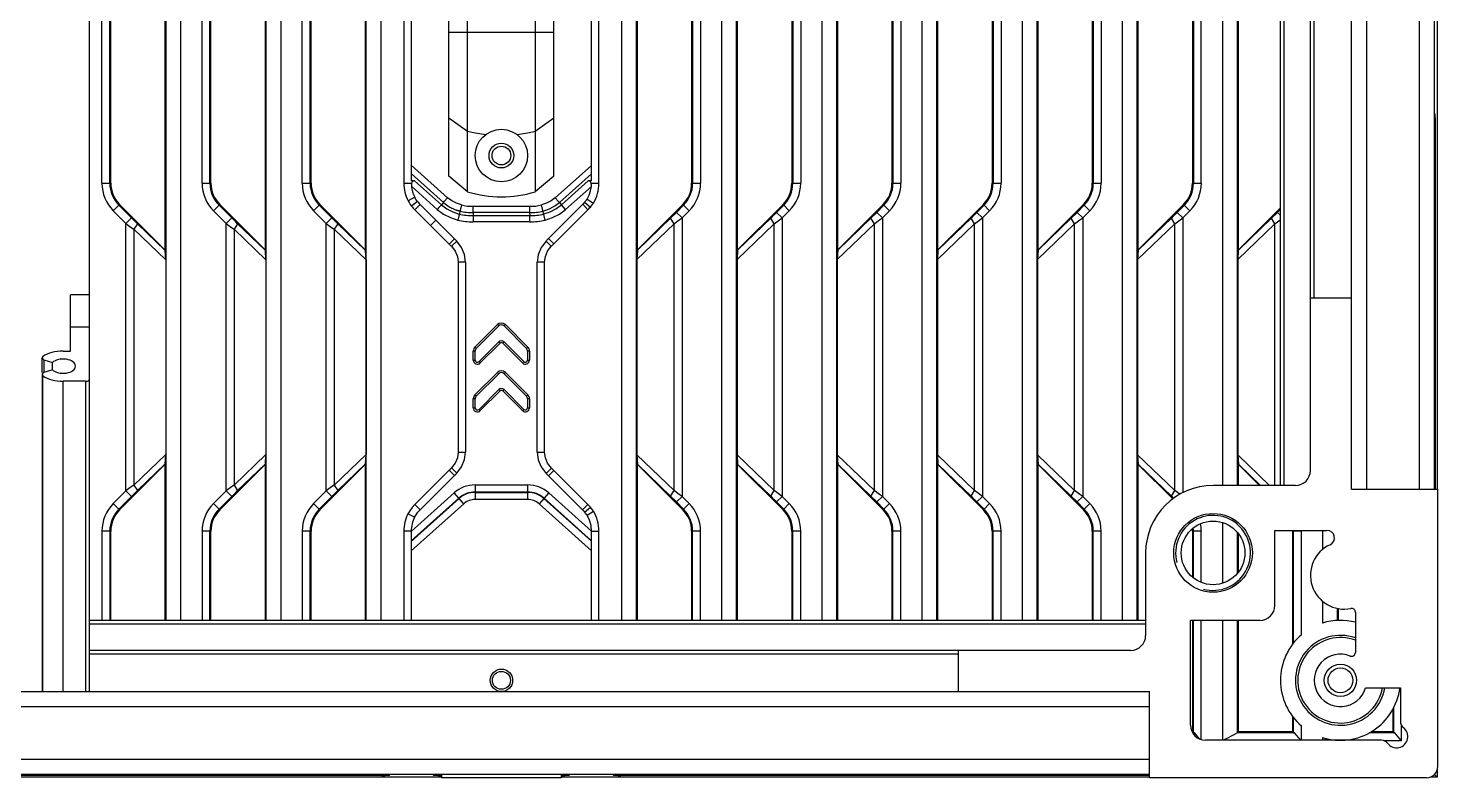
# Model space of a CAD drawing. Header units: millimetres. Extents: x -3132 to 28633, y 682 to 5849.
# Drawn here: x 3592 to 3780.2, y 1826.3 to 1926.2 of the extents above; entities that cross this region are included whole.
import ezdxf

# ---------------------------------------------------------------- set-up
doc = ezdxf.new("R2010")
doc.units = ezdxf.units.MM

msp = doc.modelspace()

# ---------------------------------------------------------------- linework, layer by layer
at = {"linetype": 'Continuous'}
for p, q in [((3600.154, 1837.759), (3600.154, 2564.759)), ((3768.654, 1864.759), (3768.654, 2537.759)), ((3770.654, 2537.759), (3770.654, 1864.759)), ((3777.654, 2537.759), (3777.654, 1864.759)), ((3779.654, 2537.759), (3779.654, 1864.759)), ((3610.386, 1847.259), (3610.386, 2070.259)), ((3612.383, 1847.259), (3612.383, 2070.259)), ((3623.756, 1847.259), (3623.756, 2070.259)), ((3625.753, 1847.259), (3625.753, 2070.259)), ((3637.126, 1847.259), (3637.126, 2070.259)), ((3639.123, 1847.259), (3639.123, 2069.87)), ((3738.035, 2070.259), (3738.035, 1847.259)), ((3740.027, 1847.259), (3740.027, 2070.259)), ((3751.405, 2070.259), (3751.405, 1865.259)), ((3753.397, 1865.259), (3753.397, 2070.259)), ((3759.154, 1865.259), (3759.154, 2071.259)), ((3759.654, 1865.259), (3759.654, 2071.259)), ((3763.154, 1867.259), (3763.154, 2071.259)), ((3763.654, 1890.259), (3763.654, 2071.259)), ((3726.657, 1847.259), (3726.657, 2064.627)), ((3724.665, 2061.175), (3724.665, 1847.259)), ((3671.185, 2057.259), (3671.185, 1847.259)), ((3673.177, 1847.259), (3673.177, 2057.259)), ((3684.555, 2057.259), (3684.555, 1847.259)), ((3686.547, 1847.259), (3686.547, 2057.259)), ((3697.925, 2057.259), (3697.925, 1847.259)), ((3699.917, 1847.259), (3699.917, 2057.259)), ((3711.295, 2057.259), (3711.295, 1847.259)), ((3713.287, 1847.259), (3713.287, 2057.259)), ((3610.244, 2005.845), (3610.244, 1896.673)), ((3623.614, 2005.845), (3623.614, 1896.673)), ((3636.984, 2005.845), (3636.984, 1896.673)), ((3673.322, 1896.667), (3673.322, 2005.856)), ((3686.692, 1896.667), (3686.692, 2005.856)), ((3700.062, 1896.667), (3700.062, 2005.856)), ((3713.432, 1896.667), (3713.432, 2005.856)), ((3726.802, 1896.667), (3726.802, 2005.856)), ((3740.172, 1896.667), (3740.172, 2005.856)), ((3753.542, 1896.667), (3753.542, 2005.856)), ((3601.83, 1905.556), (3601.83, 1996.962)), ((3602.883, 1905.556), (3602.883, 1996.962)), ((3603.018, 1905.556), (3603.018, 1996.962)), ((3615.2, 1905.556), (3615.2, 1996.962)), ((3616.253, 1905.556), (3616.253, 1996.962)), ((3616.388, 1905.556), (3616.388, 1996.962)), ((3628.57, 1905.556), (3628.57, 1996.962)), ((3629.623, 1905.556), (3629.623, 1996.962)), ((3629.758, 1905.556), (3629.758, 1996.962)), ((3642.124, 1996.962), (3642.124, 1905.556)), ((3643.125, 1996.883), (3643.125, 1905.902)), ((3650.618, 1904.433), (3650.618, 1998.085)), ((3659.685, 1998.097), (3659.685, 1904.421)), ((3667.184, 1905.881), (3667.184, 1996.906)), ((3668.183, 1905.556), (3668.183, 1996.952)), ((3680.55, 1996.962), (3680.55, 1905.556)), ((3680.684, 1996.962), (3680.684, 1905.556)), ((3681.737, 1996.962), (3681.737, 1905.556)), ((3693.92, 1996.962), (3693.92, 1905.556)), ((3694.054, 1996.962), (3694.054, 1905.556)), ((3695.107, 1996.962), (3695.107, 1905.556)), ((3707.29, 1996.962), (3707.29, 1905.556)), ((3707.424, 1996.962), (3707.424, 1905.556)), ((3708.477, 1996.962), (3708.477, 1905.556)), ((3720.66, 1996.962), (3720.66, 1905.556)), ((3720.794, 1996.962), (3720.794, 1905.556)), ((3721.847, 1996.962), (3721.847, 1905.556)), ((3734.03, 1996.962), (3734.03, 1905.556)), ((3734.164, 1996.962), (3734.164, 1905.556)), ((3735.217, 1996.962), (3735.217, 1905.556)), ((3747.4, 1996.962), (3747.4, 1905.556)), ((3747.534, 1996.962), (3747.534, 1905.556)), ((3748.587, 1905.556), (3748.587, 1996.962)), ((3648.154, 1906.524), (3648.154, 1995.993)), ((3662.154, 1906.514), (3662.154, 1996.004)), ((3780.054, 1931.259), (3780.054, 1864.759)), ((3648.154, 1925.733), (3662.154, 1925.733)), ((3650.618, 1912.484), (3648.154, 1914.26)), ((3662.154, 1914.251), (3659.685, 1912.474)), ((3779.654, 1914.928), (3779.784, 1914.797)), ((3779.654, 1914.797), (3779.784, 1914.797)), ((3779.834, 1913.799), (3779.654, 1913.799)), ((3779.834, 1864.759), (3779.834, 1913.799)), ((3647.967, 1903.62), (3643.126, 1907.964)), ((3647.418, 1902.995), (3643.128, 1906.844)), ((3650.618, 1904.433), (3648.154, 1906.524)), ((3662.154, 1906.514), (3659.685, 1904.421)), ((3667.184, 1907.94), (3662.347, 1903.614)), ((3667.184, 1906.824), (3662.896, 1902.989)), ((3601.83, 1905.556), (3603.018, 1905.556)), ((3615.2, 1905.556), (3616.388, 1905.556)), ((3628.57, 1905.556), (3629.758, 1905.556)), ((3642.124, 1905.556), (3643.173, 1905.556)), ((3643.568, 1905.902), (3643.126, 1905.901)), ((3643.143, 1905.167), (3646.594, 1902.07)), ((3643.568, 1905.902), (3647.145, 1902.694)), ((3663.169, 1902.688), (3666.738, 1905.881)), ((3663.718, 1902.063), (3667.161, 1905.142)), ((3667.184, 1905.881), (3666.738, 1905.881)), ((3667.127, 1905.556), (3668.184, 1905.556)), ((3680.55, 1905.556), (3681.737, 1905.556)), ((3693.92, 1905.556), (3695.107, 1905.556)), ((3707.29, 1905.556), (3708.477, 1905.556)), ((3720.66, 1905.556), (3721.847, 1905.556)), ((3734.03, 1905.556), (3735.217, 1905.556)), ((3747.4, 1905.556), (3748.587, 1905.556)), ((3604.189, 1902.727), (3603.349, 1901.887)), ((3605.782, 1900.945), (3604.094, 1902.632)), ((3610.244, 1896.673), (3604.189, 1902.727)), ((3617.559, 1902.727), (3616.719, 1901.887)), ((3619.152, 1900.945), (3617.464, 1902.632)), ((3623.614, 1896.673), (3617.559, 1902.727)), ((3630.929, 1902.727), (3630.089, 1901.887)), ((3632.522, 1900.945), (3630.834, 1902.632)), ((3636.984, 1896.673), (3630.929, 1902.727)), ((3643.585, 1903.691), (3642.698, 1903.23)), ((3643.952, 1903.122), (3643.166, 1902.503)), ((3644.301, 1902.734), (3643.611, 1902.009)), ((3646.404, 1900.649), (3644.301, 1902.734)), ((3647.418, 1902.995), (3647.145, 1902.694)), ((3647.418, 1902.995), (3647.564, 1903.163)), ((3647.564, 1903.163), (3647.967, 1903.62)), ((3649.817, 1902.665), (3649.325, 1900.654)), ((3651.372, 1902.49), (3658.936, 1902.49)), ((3661.009, 1900.657), (3660.513, 1902.667)), ((3666.008, 1902.753), (3661.452, 1898.197)), ((3662.748, 1903.155), (3662.347, 1903.614)), ((3662.896, 1902.989), (3662.748, 1903.155)), ((3662.896, 1902.989), (3663.169, 1902.688)), ((3663.718, 1902.063), (3663.169, 1902.688)), ((3666.008, 1902.753), (3666.709, 1902.039)), ((3666.263, 1903.029), (3667.028, 1902.385)), ((3666.585, 1903.454), (3667.435, 1902.929)), ((3679.378, 1902.727), (3673.322, 1896.667)), ((3679.473, 1902.632), (3678.523, 1901.682)), ((3680.218, 1901.887), (3679.378, 1902.727)), ((3692.748, 1902.727), (3686.692, 1896.667)), ((3692.843, 1902.632), (3691.893, 1901.682)), ((3693.588, 1901.887), (3692.748, 1902.727)), ((3706.118, 1902.727), (3700.062, 1896.667)), ((3706.213, 1902.632), (3705.263, 1901.682)), ((3706.958, 1901.887), (3706.118, 1902.727)), ((3719.488, 1902.727), (3713.432, 1896.667)), ((3719.583, 1902.632), (3718.633, 1901.682)), ((3720.328, 1901.887), (3719.488, 1902.727)), ((3732.858, 1902.727), (3726.802, 1896.667)), ((3732.953, 1902.632), (3732.003, 1901.682)), ((3733.698, 1901.887), (3732.858, 1902.727)), ((3746.228, 1902.727), (3740.172, 1896.667)), ((3746.323, 1902.632), (3745.373, 1901.682)), ((3747.068, 1901.887), (3746.228, 1902.727)), ((3603.349, 1901.887), (3605.037, 1900.2)), ((3605.037, 1900.2), (3605.782, 1900.945)), ((3616.719, 1901.887), (3618.407, 1900.2)), ((3618.407, 1900.2), (3619.152, 1900.945)), ((3630.089, 1901.887), (3631.777, 1900.2)), ((3631.777, 1900.2), (3632.522, 1900.945)), ((3643.611, 1902.009), (3645.698, 1899.941)), ((3646.404, 1900.649), (3645.698, 1899.941)), ((3648.901, 1898.146), (3646.404, 1900.649)), ((3649.546, 1901.875), (3649.619, 1901.856)), ((3651.379, 1901.658), (3651.378, 1901.252)), ((3651.378, 1901.252), (3658.929, 1901.252)), ((3658.928, 1901.658), (3651.379, 1901.658)), ((3658.928, 1901.658), (3658.929, 1901.252)), ((3662.159, 1897.489), (3666.709, 1902.039)), ((3677.736, 1900.909), (3673.309, 1896.635)), ((3678.199, 1900.164), (3677.736, 1900.909)), ((3678.523, 1901.682), (3679.268, 1900.937)), ((3679.268, 1900.937), (3680.218, 1901.887)), ((3679.268, 1900.937), (3679.268, 1863.794)), ((3691.106, 1900.909), (3686.679, 1896.635)), ((3691.569, 1900.164), (3691.106, 1900.909)), ((3691.893, 1901.682), (3692.638, 1900.937)), ((3692.638, 1900.937), (3693.588, 1901.887)), ((3692.638, 1900.937), (3692.638, 1863.794)), ((3704.476, 1900.909), (3700.049, 1896.635)), ((3704.939, 1900.164), (3704.476, 1900.909)), ((3705.263, 1901.682), (3706.008, 1900.937)), ((3706.008, 1900.937), (3706.958, 1901.887)), ((3706.008, 1900.937), (3706.008, 1863.794)), ((3717.846, 1900.909), (3713.419, 1896.635)), ((3718.309, 1900.164), (3717.846, 1900.909)), ((3718.633, 1901.682), (3719.378, 1900.937)), ((3719.378, 1900.937), (3720.328, 1901.887)), ((3719.378, 1900.937), (3719.378, 1863.794)), ((3731.216, 1900.909), (3726.789, 1896.635)), ((3731.679, 1900.164), (3731.216, 1900.909)), ((3732.003, 1901.682), (3732.748, 1900.937)), ((3732.748, 1900.937), (3733.698, 1901.887)), ((3732.748, 1900.937), (3732.748, 1863.794)), ((3744.586, 1900.909), (3740.159, 1896.635)), ((3745.049, 1900.164), (3744.586, 1900.909)), ((3745.373, 1901.682), (3746.118, 1900.937)), ((3746.118, 1900.937), (3747.068, 1901.887)), ((3746.118, 1900.937), (3746.118, 1864.283)), ((3757.956, 1900.909), (3753.529, 1896.635)), ((3759.154, 1902.283), (3753.542, 1896.667)), ((3758.419, 1900.164), (3757.956, 1900.909)), ((3759.154, 1902.093), (3758.743, 1901.682)), ((3759.154, 1901.28), (3758.743, 1901.682)), ((3605.037, 1864.531), (3605.037, 1900.2)), ((3606.568, 1900.172), (3606.106, 1899.426)), ((3606.106, 1899.426), (3610.347, 1895.331)), ((3606.106, 1899.426), (3606.106, 1865.304)), ((3610.279, 1896.589), (3606.568, 1900.172)), ((3618.407, 1864.531), (3618.407, 1900.2)), ((3619.938, 1900.172), (3619.476, 1899.426)), ((3619.476, 1899.426), (3623.717, 1895.331)), ((3619.476, 1899.426), (3619.476, 1865.304)), ((3623.649, 1896.589), (3619.938, 1900.172)), ((3631.777, 1864.531), (3631.777, 1900.2)), ((3633.308, 1900.172), (3632.846, 1899.426)), ((3632.846, 1899.426), (3637.087, 1895.331)), ((3632.846, 1899.426), (3632.846, 1865.304)), ((3637.019, 1896.589), (3633.308, 1900.172)), ((3645.698, 1899.941), (3648.194, 1897.439)), ((3658.922, 1900.42), (3651.385, 1900.42)), ((3673.238, 1895.373), (3678.199, 1900.164)), ((3678.199, 1864.567), (3678.199, 1900.164)), ((3686.608, 1895.373), (3691.569, 1900.164)), ((3691.569, 1864.567), (3691.569, 1900.164)), ((3699.978, 1895.373), (3704.939, 1900.164)), ((3704.939, 1864.567), (3704.939, 1900.164)), ((3713.348, 1895.373), (3718.309, 1900.164)), ((3718.309, 1864.567), (3718.309, 1900.164)), ((3726.718, 1895.373), (3731.679, 1900.164)), ((3731.679, 1864.567), (3731.679, 1900.164)), ((3740.088, 1895.373), (3745.049, 1900.164)), ((3745.049, 1864.567), (3745.049, 1900.164)), ((3753.458, 1895.373), (3758.419, 1900.164)), ((3758.419, 1865.259), (3758.419, 1900.164)), ((3648.901, 1898.146), (3648.194, 1897.439)), ((3649.189, 1897.86), (3648.481, 1897.154)), ((3661.111, 1897.858), (3661.82, 1897.152)), ((3661.452, 1898.197), (3662.159, 1897.489)), ((3610.244, 1896.673), (3610.279, 1896.589)), ((3610.347, 1895.331), (3610.279, 1896.589)), ((3610.347, 1895.331), (3610.347, 1869.4)), ((3623.614, 1896.673), (3623.649, 1896.589)), ((3623.717, 1895.331), (3623.649, 1896.589)), ((3623.717, 1895.331), (3623.717, 1869.4)), ((3636.984, 1896.673), (3637.019, 1896.589)), ((3637.087, 1895.331), (3637.019, 1896.589)), ((3637.087, 1895.331), (3637.087, 1869.4)), ((3650.377, 1895.017), (3649.377, 1895.017)), ((3649.377, 1895.017), (3649.377, 1869.713)), ((3650.377, 1895.017), (3650.377, 1869.713)), ((3660.928, 1895.018), (3659.928, 1895.018)), ((3659.928, 1869.714), (3659.928, 1895.018)), ((3660.928, 1869.713), (3660.928, 1895.018)), ((3673.306, 1896.637), (3673.238, 1895.373)), ((3673.238, 1895.373), (3673.238, 1869.357)), ((3673.323, 1896.667), (3673.306, 1896.637)), ((3686.676, 1896.637), (3686.608, 1895.373)), ((3686.608, 1895.373), (3686.608, 1869.357)), ((3686.693, 1896.667), (3686.676, 1896.637)), ((3700.046, 1896.637), (3699.978, 1895.373)), ((3699.978, 1895.373), (3699.978, 1869.357)), ((3700.063, 1896.667), (3700.046, 1896.637)), ((3713.416, 1896.637), (3713.348, 1895.373)), ((3713.348, 1895.373), (3713.348, 1869.357)), ((3713.433, 1896.667), (3713.416, 1896.637)), ((3726.786, 1896.637), (3726.718, 1895.373)), ((3726.718, 1895.373), (3726.718, 1869.357)), ((3726.803, 1896.667), (3726.786, 1896.637)), ((3740.156, 1896.637), (3740.088, 1895.373)), ((3740.088, 1895.373), (3740.088, 1869.357)), ((3740.173, 1896.667), (3740.156, 1896.637)), ((3753.526, 1896.637), (3753.458, 1895.373)), ((3753.458, 1895.373), (3753.458, 1869.357)), ((3753.543, 1896.667), (3753.526, 1896.637)), ((3600.154, 1890.693), (3597.654, 1890.693)), ((3597.654, 1883.187), (3597.654, 1890.693)), ((3763.154, 1890.259), (3768.654, 1890.259)), ((3600.154, 1886.363), (3597.654, 1886.363)), ((3654.623, 1886.703), (3651.623, 1883.703)), ((3651.8, 1883.527), (3654.8, 1886.527)), ((3654.8, 1886.527), (3654.623, 1886.703)), ((3655.684, 1886.703), (3655.507, 1886.527)), ((3655.507, 1886.527), (3658.507, 1883.527)), ((3658.684, 1883.703), (3655.684, 1886.703)), ((3651.623, 1883.703), (3651.8, 1883.527)), ((3654.8, 1884.405), (3652.166, 1881.771)), ((3652.343, 1881.594), (3654.977, 1884.229)), ((3654.977, 1884.229), (3654.8, 1884.405)), ((3655.507, 1884.405), (3655.33, 1884.229)), ((3655.33, 1884.229), (3657.965, 1881.594)), ((3658.142, 1881.771), (3655.507, 1884.405)), ((3658.507, 1883.527), (3658.684, 1883.703)), ((3593.842, 1880.312), (3593.842, 1882.27)), ((3594.092, 1882.02), (3595.225, 1881.643)), ((3594.092, 1882.02), (3594.092, 1880.312)), ((3596.654, 1883.187), (3597.654, 1883.187)), ((3651.654, 1883.173), (3651.404, 1883.173)), ((3651.404, 1881.983), (3651.404, 1883.173)), ((3651.404, 1881.983), (3651.654, 1881.983)), ((3651.654, 1881.983), (3651.654, 1883.173)), ((3652.166, 1881.771), (3652.343, 1881.594)), ((3657.965, 1881.594), (3658.142, 1881.771)), ((3658.904, 1883.173), (3658.654, 1883.173)), ((3658.654, 1883.173), (3658.654, 1881.983)), ((3658.654, 1881.983), (3658.904, 1881.983)), ((3658.904, 1883.173), (3658.904, 1881.983)), ((3593.842, 1880.062), (3593.842, 1837.759)), ((3593.957, 1837.759), (3593.957, 1879.878)), ((3595.225, 1880.69), (3594.092, 1880.312)), ((3595.225, 1880.69), (3595.225, 1881.643)), ((3654.623, 1880.339), (3651.623, 1877.339)), ((3651.8, 1877.163), (3654.8, 1880.163)), ((3654.8, 1880.163), (3654.623, 1880.339)), ((3655.684, 1880.339), (3655.507, 1880.163)), ((3655.507, 1880.163), (3658.507, 1877.163)), ((3658.684, 1877.339), (3655.684, 1880.339)), ((3599.654, 1879.146), (3596.654, 1879.146)), ((3596.654, 1837.759), (3596.654, 1879.146)), ((3599.654, 1879.146), (3599.654, 1837.759)), ((3654.8, 1878.041), (3652.166, 1875.407)), ((3654.977, 1877.865), (3654.8, 1878.041)), ((3655.507, 1878.041), (3655.33, 1877.865)), ((3658.142, 1875.407), (3655.507, 1878.041)), ((3651.654, 1876.809), (3651.404, 1876.809)), ((3651.404, 1875.619), (3651.404, 1876.809)), ((3651.623, 1877.339), (3651.8, 1877.163)), ((3651.654, 1875.619), (3651.654, 1876.809)), ((3652.343, 1875.23), (3654.977, 1877.865)), ((3655.33, 1877.865), (3657.965, 1875.23)), ((3658.507, 1877.163), (3658.684, 1877.339)), ((3658.904, 1876.809), (3658.654, 1876.809)), ((3658.654, 1876.809), (3658.654, 1875.619)), ((3658.904, 1876.809), (3658.904, 1875.619)), ((3651.404, 1875.619), (3651.654, 1875.619)), ((3652.166, 1875.407), (3652.343, 1875.23)), ((3657.965, 1875.23), (3658.142, 1875.407)), ((3658.654, 1875.619), (3658.904, 1875.619)), ((3610.347, 1869.4), (3606.106, 1865.304)), ((3610.279, 1868.142), (3610.347, 1869.4)), ((3623.717, 1869.4), (3619.476, 1865.304)), ((3623.649, 1868.142), (3623.717, 1869.4)), ((3637.087, 1869.4), (3632.846, 1865.304)), ((3637.019, 1868.142), (3637.087, 1869.4)), ((3649.377, 1869.713), (3650.377, 1869.713)), ((3659.928, 1869.714), (3660.928, 1869.714)), ((3678.199, 1864.567), (3673.238, 1869.357)), ((3673.238, 1869.357), (3673.307, 1868.089)), ((3691.569, 1864.567), (3686.608, 1869.357)), ((3686.608, 1869.357), (3686.677, 1868.089)), ((3704.939, 1864.567), (3699.978, 1869.357)), ((3699.978, 1869.357), (3700.047, 1868.089)), ((3718.309, 1864.567), (3713.348, 1869.357)), ((3713.348, 1869.357), (3713.417, 1868.089)), ((3731.679, 1864.567), (3726.718, 1869.357)), ((3726.718, 1869.357), (3726.787, 1868.089)), ((3745.049, 1864.567), (3740.088, 1869.357)), ((3740.088, 1869.357), (3740.157, 1868.089)), ((3757.702, 1865.259), (3753.458, 1869.357)), ((3753.458, 1869.357), (3753.527, 1868.089)), ((3604.189, 1862.003), (3610.244, 1868.058)), ((3606.568, 1864.559), (3610.279, 1868.142)), ((3610.244, 1868.058), (3610.279, 1868.142)), ((3610.244, 1868.058), (3610.244, 1847.259)), ((3617.559, 1862.003), (3623.614, 1868.058)), ((3619.938, 1864.559), (3623.649, 1868.142)), ((3623.614, 1868.058), (3623.649, 1868.142)), ((3623.614, 1868.058), (3623.614, 1847.259)), ((3630.929, 1862.003), (3636.984, 1868.058)), ((3633.308, 1864.559), (3637.019, 1868.142)), ((3636.984, 1868.058), (3637.019, 1868.142)), ((3636.984, 1868.058), (3636.984, 1847.259)), ((3648.182, 1867.28), (3643.589, 1862.699)), ((3648.888, 1866.572), (3648.182, 1867.28)), ((3649.195, 1866.876), (3648.486, 1867.582)), ((3661.116, 1866.868), (3661.824, 1867.575)), ((3662.15, 1867.25), (3661.443, 1866.543)), ((3666.693, 1862.707), (3662.15, 1867.25)), ((3673.312, 1868.093), (3677.736, 1863.822)), ((3673.323, 1868.068), (3679.378, 1862.003)), ((3673.323, 1847.259), (3673.323, 1868.068)), ((3686.682, 1868.093), (3691.106, 1863.822)), ((3686.693, 1868.068), (3692.748, 1862.003)), ((3686.693, 1847.259), (3686.693, 1868.068)), ((3700.052, 1868.093), (3704.476, 1863.822)), ((3700.063, 1868.068), (3706.118, 1862.003)), ((3700.063, 1847.259), (3700.063, 1868.068)), ((3713.422, 1868.093), (3717.846, 1863.822)), ((3713.433, 1868.068), (3719.488, 1862.003)), ((3713.433, 1847.259), (3713.433, 1868.068)), ((3726.792, 1868.093), (3731.216, 1863.822)), ((3726.803, 1868.068), (3732.858, 1862.003)), ((3726.803, 1847.259), (3726.803, 1868.068)), ((3740.162, 1868.093), (3744.586, 1863.822)), ((3740.173, 1868.068), (3744.782, 1863.452)), ((3740.173, 1847.259), (3740.173, 1868.068)), ((3753.532, 1868.093), (3756.468, 1865.259)), ((3753.543, 1868.068), (3756.348, 1865.259)), ((3753.543, 1865.259), (3753.543, 1868.068)), ((3606.106, 1865.304), (3606.568, 1864.559)), ((3619.476, 1865.304), (3619.938, 1864.559)), ((3632.846, 1865.304), (3633.308, 1864.559)), ((3644.291, 1861.986), (3648.888, 1866.572)), ((3651.653, 1865.327), (3658.662, 1865.327)), ((3651.653, 1865.327), (3651.653, 1863.386)), ((3658.662, 1863.386), (3658.662, 1865.327)), ((3661.443, 1866.543), (3665.997, 1861.989)), ((3761.154, 1865.259), (3750.154, 1865.259)), ((3768.654, 1864.759), (3780.154, 1864.759)), ((3780.154, 1827.759), (3780.154, 1864.759)), ((3605.037, 1864.531), (3603.349, 1862.843)), ((3603.349, 1862.843), (3604.189, 1862.003)), ((3605.782, 1863.786), (3604.094, 1862.098)), ((3605.782, 1863.786), (3605.037, 1864.531)), ((3618.407, 1864.531), (3616.719, 1862.843)), ((3616.719, 1862.843), (3617.559, 1862.003)), ((3617.464, 1862.098), (3619.152, 1863.786)), ((3619.152, 1863.786), (3618.407, 1864.531)), ((3631.777, 1864.531), (3630.089, 1862.843)), ((3630.089, 1862.843), (3630.929, 1862.003)), ((3630.834, 1862.098), (3632.522, 1863.786)), ((3632.522, 1863.786), (3631.777, 1864.531)), ((3648.834, 1864.248), (3643.124, 1859.125)), ((3649.467, 1863.542), (3643.124, 1857.85)), ((3643.124, 1857.791), (3649.497, 1863.509)), ((3650.13, 1862.803), (3648.834, 1864.248)), ((3658.662, 1864.379), (3651.653, 1864.379)), ((3651.653, 1864.335), (3658.662, 1864.335)), ((3658.662, 1863.386), (3651.653, 1863.386)), ((3661.476, 1864.252), (3660.181, 1862.805)), ((3660.814, 1863.512), (3667.184, 1857.814)), ((3667.184, 1857.874), (3660.843, 1863.545)), ((3667.184, 1859.155), (3661.476, 1864.252)), ((3677.736, 1863.822), (3678.199, 1864.567)), ((3679.268, 1863.794), (3678.523, 1863.049)), ((3679.473, 1862.098), (3678.523, 1863.049)), ((3680.218, 1862.843), (3679.268, 1863.794)), ((3679.378, 1862.003), (3680.218, 1862.843)), ((3691.106, 1863.822), (3691.569, 1864.567)), ((3692.638, 1863.794), (3691.893, 1863.049)), ((3692.843, 1862.098), (3691.893, 1863.049)), ((3693.588, 1862.843), (3692.638, 1863.794)), ((3692.748, 1862.003), (3693.588, 1862.843)), ((3704.476, 1863.822), (3704.939, 1864.567)), ((3706.008, 1863.794), (3705.263, 1863.049)), ((3706.213, 1862.098), (3705.263, 1863.049)), ((3706.958, 1862.843), (3706.008, 1863.794)), ((3706.118, 1862.003), (3706.958, 1862.843)), ((3717.846, 1863.822), (3718.309, 1864.567)), ((3719.378, 1863.794), (3718.633, 1863.049)), ((3719.583, 1862.098), (3718.633, 1863.049)), ((3720.328, 1862.843), (3719.378, 1863.794)), ((3719.488, 1862.003), (3720.328, 1862.843)), ((3731.216, 1863.822), (3731.679, 1864.567)), ((3732.748, 1863.794), (3732.003, 1863.049)), ((3732.953, 1862.098), (3732.003, 1863.049)), ((3733.698, 1862.843), (3732.748, 1863.794)), ((3732.858, 1862.003), (3733.698, 1862.843)), ((3744.586, 1863.822), (3745.049, 1864.567)), ((3744.586, 1863.822), (3744.886, 1863.53)), ((3643.571, 1861.013), (3642.679, 1861.465)), ((3643.124, 1856.516), (3650.13, 1862.803)), ((3644.291, 1861.986), (3643.589, 1862.699)), ((3660.181, 1862.805), (3667.184, 1856.541)), ((3665.997, 1861.989), (3666.693, 1862.707)), ((3666.264, 1861.701), (3667.03, 1862.343)), ((3666.586, 1861.275), (3667.431, 1861.81)), ((3603.018, 1859.175), (3601.83, 1859.175)), ((3601.83, 1859.175), (3601.83, 1847.259)), ((3602.883, 1859.175), (3602.883, 1847.259)), ((3603.018, 1847.259), (3603.018, 1859.175)), ((3616.388, 1859.175), (3615.2, 1859.175)), ((3615.2, 1859.175), (3615.2, 1847.259)), ((3616.253, 1847.259), (3616.253, 1859.175)), ((3616.388, 1847.259), (3616.388, 1859.175)), ((3629.758, 1859.175), (3628.57, 1859.175)), ((3628.57, 1859.175), (3628.57, 1847.259)), ((3629.623, 1847.259), (3629.623, 1859.175)), ((3629.758, 1847.259), (3629.758, 1859.175)), ((3643.124, 1859.175), (3642.124, 1859.175)), ((3642.124, 1859.175), (3642.124, 1847.259)), ((3643.124, 1859.175), (3643.124, 1847.259)), ((3667.184, 1859.155), (3668.184, 1859.165)), ((3667.184, 1847.259), (3667.184, 1859.155)), ((3668.183, 1847.259), (3668.183, 1859.161)), ((3681.737, 1859.175), (3680.55, 1859.175)), ((3680.55, 1859.175), (3680.55, 1847.259)), ((3680.684, 1847.259), (3680.684, 1859.175)), ((3681.737, 1847.259), (3681.737, 1859.175)), ((3695.107, 1859.175), (3693.92, 1859.175)), ((3693.92, 1859.175), (3693.92, 1847.259)), ((3694.054, 1847.259), (3694.054, 1859.175)), ((3695.107, 1847.259), (3695.107, 1859.175)), ((3708.477, 1859.175), (3707.29, 1859.175)), ((3707.29, 1859.175), (3707.29, 1847.259)), ((3707.424, 1847.259), (3707.424, 1859.175)), ((3708.477, 1847.259), (3708.477, 1859.175)), ((3721.847, 1859.175), (3720.66, 1859.175)), ((3720.66, 1859.175), (3720.66, 1847.259)), ((3720.794, 1847.259), (3720.794, 1859.175)), ((3721.847, 1847.259), (3721.847, 1859.175)), ((3735.217, 1859.175), (3734.03, 1859.175)), ((3734.03, 1859.175), (3734.03, 1847.259)), ((3734.164, 1847.259), (3734.164, 1859.175)), ((3735.217, 1847.259), (3735.217, 1859.175)), ((3748.587, 1859.175), (3747.4, 1859.175)), ((3747.4, 1859.175), (3747.4, 1853.033)), ((3747.534, 1852.941), (3747.534, 1859.175)), ((3748.587, 1852.341), (3748.587, 1859.175)), ((3751.405, 1860.297), (3751.405, 1852.221)), ((3758.404, 1859.259), (3765.362, 1859.259)), ((3758.404, 1849.259), (3758.404, 1859.259)), ((3761.957, 1859.175), (3760.77, 1859.175)), ((3760.77, 1859.175), (3760.77, 1844.08)), ((3760.904, 1844.253), (3760.904, 1859.175)), ((3761.957, 1845.342), (3761.957, 1859.175)), ((3764.775, 1859.259), (3764.775, 1856.694)), ((3753.397, 1853.558), (3753.397, 1858.96)), ((3753.543, 1853.722), (3753.543, 1858.796)), ((3741.154, 1856.259), (3741.154, 1845.259)), ((3764.775, 1849.801), (3764.775, 1846.897)), ((3766.767, 1847.252), (3766.767, 1848.866)), ((3766.913, 1847.254), (3766.913, 1848.846)), ((3769.154, 1848.36), (3769.154, 1842.967)), ((3741.154, 1847.259), (3600.154, 1847.259)), ((3741.154, 1846.759), (3600.154, 1846.759)), ((3756.404, 1847.259), (3747.154, 1847.259)), ((3747.154, 1833.259), (3747.154, 1847.259)), ((3747.4, 1847.259), (3747.4, 1832.391)), ((3747.534, 1832.257), (3747.534, 1847.259)), ((3748.587, 1831.351), (3748.587, 1847.259)), ((3751.405, 1847.259), (3751.405, 1831.259)), ((3753.397, 1832.239), (3753.397, 1847.259)), ((3753.543, 1832.391), (3753.543, 1847.259)), ((3739.154, 1843.259), (3600.154, 1843.259)), ((3716.154, 1842.759), (3600.154, 1842.759)), ((3716.154, 1837.759), (3716.154, 1843.259)), ((3318.654, 1837.759), (3741.654, 1837.759)), ((3741.654, 1826.259), (3741.654, 1837.759)), ((3770.508, 1838.259), (3775.154, 1838.259)), ((3775.154, 1838.259), (3775.154, 1833.759)), ((3318.654, 1835.759), (3741.654, 1835.759)), ((3774.14, 1835.361), (3774.14, 1832.391)), ((3774.274, 1832.257), (3774.274, 1835.612)), ((3760.77, 1834.438), (3760.77, 1832.391)), ((3760.904, 1832.257), (3760.904, 1834.265)), ((3761.957, 1831.259), (3761.957, 1833.176)), ((3775.327, 1831.173), (3775.327, 1833.198)), ((3747.534, 1832.257), (3747.4, 1832.391)), ((3747.663, 1832.247), (3747.438, 1832.247)), ((3747.534, 1832.257), (3747.663, 1832.247)), ((3748.377, 1831.417), (3747.663, 1832.247)), ((3772.654, 1831.259), (3749.154, 1831.259)), ((3753.401, 1832.245), (3753.446, 1832.294)), ((3761.033, 1832.247), (3753.401, 1832.245)), ((3753.446, 1832.294), (3753.543, 1832.391)), ((3760.77, 1832.391), (3753.543, 1832.391)), ((3760.904, 1832.257), (3760.77, 1832.391)), ((3760.904, 1832.257), (3761.033, 1832.247)), ((3761.883, 1831.259), (3761.033, 1832.247)), ((3764.775, 1831.621), (3764.775, 1831.259)), ((3765.337, 1831.468), (3764.959, 1831.27)), ((3774.403, 1832.247), (3771.004, 1832.247)), ((3774.14, 1832.391), (3771.257, 1832.391)), ((3775.327, 1831.173), (3773.036, 1831.173)), ((3774.274, 1832.257), (3774.14, 1832.391)), ((3774.274, 1832.257), (3774.403, 1832.247)), ((3775.327, 1831.173), (3774.403, 1832.247)), ((3318.654, 1828.759), (3741.654, 1828.759)), ((3780.054, 1827.243), (3780.054, 1826.359)), ((3318.654, 1826.759), (3741.654, 1826.759)), ((3647.154, 1826.359), (3530.254, 1826.359)), ((3639.205, 1826.579), (3561.423, 1826.579)), ((3639.205, 1826.579), (3639.205, 1826.759)), ((3640.203, 1826.759), (3640.203, 1826.629)), ((3640.334, 1826.759), (3640.203, 1826.629)), ((3645.974, 1826.759), (3646.104, 1826.629)), ((3646.104, 1826.629), (3646.104, 1826.759)), ((3647.103, 1826.759), (3647.103, 1826.579)), ((3647.154, 1826.579), (3647.103, 1826.579)), ((3647.154, 1826.759), (3647.154, 1826.259)), ((3663.154, 1826.259), (3647.154, 1826.259)), ((3663.154, 1826.759), (3663.154, 1826.259)), ((3663.205, 1826.579), (3663.154, 1826.579)), ((3741.654, 1826.359), (3663.154, 1826.359)), ((3663.205, 1826.579), (3663.205, 1826.759)), ((3664.203, 1826.759), (3664.203, 1826.629)), ((3664.334, 1826.759), (3664.203, 1826.629)), ((3669.974, 1826.759), (3670.104, 1826.629)), ((3670.104, 1826.629), (3670.104, 1826.759)), ((3671.103, 1826.759), (3671.103, 1826.579)), ((3741.654, 1826.579), (3671.103, 1826.579)), ((3778.654, 1826.259), (3741.654, 1826.259)), ((3780.054, 1826.359), (3779.169, 1826.359)), ((3780.054, 1826.359), (3779.701, 1826.711))]:
    msp.add_line(p, q, dxfattribs=at)
for points in [[(3653.025, 1912.037), (3652.216, 1912.151), (3651.413, 1912.3), (3650.618, 1912.484)], [(3659.685, 1912.474), (3658.893, 1912.292), (3658.093, 1912.145), (3657.287, 1912.034)], [(3643.173, 1905.556), (3643.146, 1905.438), (3643.136, 1905.308), (3643.143, 1905.167)], [(3643.567, 1905.902), (3643.396, 1905.861), (3643.262, 1905.742), (3643.173, 1905.556)], [(3666.584, 1903.455), (3666.861, 1903.986), (3667.055, 1904.553), (3667.161, 1905.142)], [(3667.127, 1905.556), (3667.033, 1905.736), (3666.9, 1905.845), (3666.738, 1905.881)], [(3667.161, 1905.142), (3667.168, 1905.293), (3667.156, 1905.431), (3667.127, 1905.556)], [(3642.697, 1903.23), (3642.834, 1902.984), (3642.99, 1902.742), (3643.166, 1902.503)], [(3643.952, 1903.122), (3643.813, 1903.309), (3643.691, 1903.499), (3643.585, 1903.691)], [(3647.145, 1902.694), (3646.998, 1902.526), (3646.807, 1902.311), (3646.594, 1902.07)], [(3647.145, 1902.694), (3647.869, 1902.159), (3648.671, 1901.745), (3649.522, 1901.462)], [(3647.418, 1902.995), (3647.628, 1902.83), (3647.813, 1902.687), (3647.983, 1902.567), (3648.141, 1902.468), (3648.286, 1902.384), (3648.42, 1902.312), (3648.544, 1902.25), (3648.657, 1902.195), (3648.762, 1902.148), (3648.859, 1902.106), (3648.948, 1902.07), (3649.031, 1902.038), (3649.107, 1902.01), (3649.178, 1901.986), (3649.243, 1901.964), (3649.304, 1901.944), (3649.36, 1901.927), (3649.412, 1901.912), (3649.46, 1901.898), (3649.504, 1901.886), (3649.546, 1901.875)], [(3649.817, 1902.665), (3649.15, 1902.887), (3648.527, 1903.209), (3647.967, 1903.62)], [(3651.379, 1901.658), (3651.379, 1901.881), (3651.372, 1902.49)], [(3658.928, 1901.658), (3658.931, 1901.881), (3658.934, 1902.168), (3658.936, 1902.49)], [(3662.347, 1903.614), (3661.796, 1903.21), (3661.179, 1902.89), (3660.513, 1902.667)], [(3660.712, 1901.859), (3661.562, 1902.149), (3662.288, 1902.537), (3662.896, 1902.989)], [(3660.81, 1901.465), (3661.651, 1901.745), (3662.442, 1902.153), (3663.169, 1902.688)], [(3666.263, 1903.029), (3666.179, 1902.933), (3666.094, 1902.84), (3666.008, 1902.753)], [(3666.263, 1903.029), (3666.31, 1903.086), (3666.354, 1903.139), (3666.393, 1903.189), (3666.429, 1903.235), (3666.462, 1903.279), (3666.491, 1903.319), (3666.518, 1903.357), (3666.541, 1903.392), (3666.563, 1903.425), (3666.584, 1903.455)], [(3666.709, 1902.039), (3666.817, 1902.15), (3666.924, 1902.265), (3667.028, 1902.385)], [(3667.028, 1902.385), (3667.175, 1902.566), (3667.312, 1902.747), (3667.435, 1902.929)], [(3606.568, 1900.172), (3606.314, 1900.418), (3606.052, 1900.676), (3605.782, 1900.945)], [(3619.938, 1900.172), (3619.684, 1900.418), (3619.422, 1900.676), (3619.152, 1900.945)], [(3633.308, 1900.172), (3633.054, 1900.418), (3632.792, 1900.676), (3632.522, 1900.945)], [(3646.594, 1902.07), (3647.423, 1901.457), (3648.34, 1900.981), (3649.325, 1900.654)], [(3651.378, 1901.252), (3651.378, 1901.029), (3651.385, 1900.42)], [(3658.929, 1901.252), (3658.926, 1901.029), (3658.922, 1900.42)], [(3661.009, 1900.657), (3661.988, 1900.984), (3662.897, 1901.456), (3663.718, 1902.063)], [(3678.523, 1901.682), (3678.253, 1901.414), (3677.99, 1901.156), (3677.736, 1900.909)], [(3678.199, 1900.164), (3678.549, 1900.414), (3678.905, 1900.672), (3679.268, 1900.937)], [(3691.893, 1901.682), (3691.623, 1901.414), (3691.36, 1901.156), (3691.106, 1900.909)], [(3691.569, 1900.164), (3691.919, 1900.414), (3692.275, 1900.672), (3692.638, 1900.937)], [(3705.263, 1901.682), (3704.993, 1901.414), (3704.73, 1901.156), (3704.476, 1900.909)], [(3704.939, 1900.164), (3705.289, 1900.414), (3705.645, 1900.672), (3706.008, 1900.937)], [(3718.633, 1901.682), (3718.363, 1901.414), (3718.1, 1901.156), (3717.846, 1900.909)], [(3718.309, 1900.164), (3718.659, 1900.414), (3719.015, 1900.672), (3719.378, 1900.937)], [(3732.003, 1901.682), (3731.733, 1901.414), (3731.47, 1901.156), (3731.216, 1900.909)], [(3731.679, 1900.164), (3732.029, 1900.414), (3732.385, 1900.672), (3732.748, 1900.937)], [(3745.373, 1901.682), (3745.103, 1901.414), (3744.84, 1901.156), (3744.586, 1900.909)], [(3745.049, 1900.164), (3745.399, 1900.414), (3745.755, 1900.672), (3746.118, 1900.937)], [(3758.743, 1901.682), (3758.473, 1901.414), (3758.21, 1901.156), (3757.956, 1900.909)], [(3758.419, 1900.164), (3758.771, 1900.416), (3759.128, 1900.674), (3759.154, 1900.694)], [(3605.037, 1900.2), (3605.4, 1899.934), (3605.756, 1899.676), (3606.106, 1899.426)], [(3618.407, 1900.2), (3618.77, 1899.934), (3619.126, 1899.676), (3619.476, 1899.426)], [(3631.777, 1900.2), (3632.14, 1899.934), (3632.496, 1899.676), (3632.846, 1899.426)], [(3648.482, 1897.154), (3648.976, 1896.505), (3649.276, 1895.78), (3649.377, 1895.017)], [(3650.377, 1895.017), (3650.242, 1896.039), (3649.842, 1897.005), (3649.189, 1897.86)], [(3661.111, 1897.858), (3660.46, 1897.002), (3660.063, 1896.037), (3659.928, 1895.017)], [(3660.928, 1895.018), (3661.029, 1895.78), (3661.328, 1896.504), (3661.819, 1897.152)], [(3649.377, 1869.713), (3649.276, 1868.952), (3648.978, 1868.228), (3648.486, 1867.582)], [(3649.195, 1866.876), (3649.845, 1867.73), (3650.242, 1868.694), (3650.377, 1869.713)], [(3659.928, 1869.714), (3660.063, 1868.691), (3660.463, 1867.725), (3661.116, 1866.868)], [(3661.824, 1867.575), (3661.329, 1868.224), (3661.029, 1868.95), (3660.928, 1869.713)], [(3673.318, 1868.064), (3673.315, 1868.074), (3673.314, 1868.083), (3673.312, 1868.093)], [(3686.688, 1868.064), (3686.685, 1868.074), (3686.684, 1868.083), (3686.682, 1868.093)], [(3700.058, 1868.064), (3700.055, 1868.074), (3700.054, 1868.083), (3700.052, 1868.093)], [(3713.428, 1868.064), (3713.425, 1868.074), (3713.424, 1868.083), (3713.422, 1868.093)], [(3726.798, 1868.064), (3726.795, 1868.074), (3726.794, 1868.083), (3726.792, 1868.093)], [(3740.168, 1868.064), (3740.165, 1868.074), (3740.164, 1868.083), (3740.162, 1868.093)], [(3753.538, 1868.064), (3753.535, 1868.074), (3753.534, 1868.083), (3753.532, 1868.093)], [(3606.106, 1865.304), (3605.756, 1865.054), (3605.399, 1864.796), (3605.037, 1864.531)], [(3619.476, 1865.304), (3619.126, 1865.054), (3618.769, 1864.796), (3618.407, 1864.531)], [(3632.846, 1865.304), (3632.496, 1865.054), (3632.139, 1864.796), (3631.777, 1864.531)], [(3605.782, 1863.786), (3606.052, 1864.054), (3606.314, 1864.312), (3606.568, 1864.559)], [(3619.152, 1863.786), (3619.422, 1864.055), (3619.684, 1864.312), (3619.938, 1864.559)], [(3632.522, 1863.786), (3632.792, 1864.055), (3633.054, 1864.312), (3633.308, 1864.559)], [(3677.736, 1863.822), (3677.991, 1863.575), (3678.253, 1863.317), (3678.523, 1863.049)], [(3679.268, 1863.794), (3678.905, 1864.059), (3678.549, 1864.317), (3678.199, 1864.567)], [(3691.106, 1863.822), (3691.361, 1863.575), (3691.623, 1863.317), (3691.893, 1863.049)], [(3692.638, 1863.794), (3692.275, 1864.059), (3691.919, 1864.317), (3691.569, 1864.567)], [(3704.476, 1863.822), (3704.731, 1863.575), (3704.993, 1863.317), (3705.263, 1863.049)], [(3706.008, 1863.794), (3705.645, 1864.059), (3705.289, 1864.317), (3704.939, 1864.567)], [(3717.846, 1863.822), (3718.101, 1863.575), (3718.363, 1863.317), (3718.633, 1863.049)], [(3719.378, 1863.794), (3719.015, 1864.059), (3718.659, 1864.317), (3718.309, 1864.567)], [(3731.216, 1863.822), (3731.471, 1863.575), (3731.733, 1863.317), (3732.003, 1863.049)], [(3732.748, 1863.794), (3732.385, 1864.059), (3732.029, 1864.317), (3731.679, 1864.567)], [(3745.734, 1864.074), (3745.399, 1864.317), (3745.049, 1864.567)], [(3643.589, 1862.699), (3643.224, 1862.301), (3642.92, 1861.885), (3642.678, 1861.464)], [(3643.571, 1861.013), (3643.762, 1861.345), (3644.002, 1861.672), (3644.291, 1861.986)], [(3665.997, 1861.989), (3666.087, 1861.898), (3666.176, 1861.802), (3666.264, 1861.701)], [(3666.585, 1861.275), (3666.486, 1861.419), (3666.382, 1861.557), (3666.264, 1861.701)], [(3667.184, 1859.155), (3667.117, 1859.897), (3666.917, 1860.609), (3666.585, 1861.275)], [(3667.03, 1862.343), (3666.919, 1862.471), (3666.807, 1862.592), (3666.693, 1862.707)], [(3667.431, 1861.81), (3667.308, 1861.989), (3667.175, 1862.165), (3667.03, 1862.343)], [(3753.401, 1832.238), (3752.749, 1831.885), (3752.084, 1831.531), (3751.568, 1831.259)]]:
    msp.add_lwpolyline(points, dxfattribs=at)
for centre, radius in [((3655.154, 1909.259), 3.5), ((3655.154, 1909.259), 1.65), ((3655.154, 1909.259), 1.25), ((3750.154, 1856.259), 5.25), ((3750.154, 1856.259), 4.25), ((3655.154, 1839.259), 1.5), ((3655.154, 1839.259), 1.2), ((3767.154, 1839.259), 2.15), ((3767.154, 1839.259), 1.65)]:
    msp.add_circle(centre, radius, dxfattribs=at)
for centre, radius, start, end in [((3607.018, 1905.556), 5.188, 180.00001, 225), ((3607.018, 1905.556), 4.134, 180, 225), ((3607.018, 1905.556), 4, 180.00001, 225), ((3620.388, 1905.556), 5.188, 180.00001, 225), ((3620.388, 1905.556), 4.134, 180, 225), ((3620.388, 1905.556), 4, 180.00001, 225), ((3633.758, 1905.556), 5.188, 180.00001, 225), ((3633.758, 1905.556), 4.134, 180, 225), ((3633.758, 1905.556), 4, 180.00001, 225), ((3647.124, 1905.556), 5, 180.00002, 207.71825), ((3647.124, 1905.556), 4, 185.58183, 207.78568), ((3663.184, 1905.556), 4.998, 328.28646, 0.00762), ((3676.55, 1905.556), 4, 314.99932, 0), ((3676.55, 1905.556), 4.134, 315, 0), ((3676.55, 1905.556), 5.188, 315, 360), ((3689.92, 1905.556), 4, 314.99932, 0), ((3689.92, 1905.556), 4.134, 315, 0), ((3689.92, 1905.556), 5.188, 315, 360), ((3703.29, 1905.556), 4, 314.99932, 0), ((3703.29, 1905.556), 4.134, 315, 0), ((3703.29, 1905.556), 5.188, 315, 360), ((3716.66, 1905.556), 4, 314.99932, 0), ((3716.66, 1905.556), 4.134, 315, 0), ((3716.66, 1905.556), 5.188, 315, 360), ((3730.03, 1905.556), 4, 314.99932, 0), ((3730.03, 1905.556), 4.134, 315, 0), ((3730.03, 1905.556), 5.188, 315, 360), ((3743.4, 1905.556), 4, 314.99932, 0), ((3743.4, 1905.556), 4.134, 315, 0), ((3743.4, 1905.556), 5.188, 315, 360), ((3647.038, 1905.549), 4.926, 218.19037, 225.93408), ((3647.038, 1905.549), 3.926, 218.18979, 225.81563), ((3651.268, 1908.594), 6.105, 256.24513, 270.96986), ((3659.048, 1908.6), 6.111, 268.95345, 283.87387), ((3651.268, 1908.594), 8.175, 256.24562, 270.81432), ((3651.268, 1908.594), 7.343, 256.2454, 270.85433), ((3651.268, 1908.594), 6.937, 256.2454, 270.91771), ((3659.048, 1908.6), 8.181, 269.12028, 283.87341), ((3659.048, 1908.6), 6.943, 269.00943, 283.87321), ((3659.048, 1908.6), 7.349, 269.0774, 283.87321), ((3704.487, 1953.878), 79.714, 225.07472, 225.36551), ((3704.487, 1953.878), 78.714, 225.07549, 225.37047), ((3605.658, 1953.987), 78.902, 314.65299, 315.00212), ((3605.658, 1953.987), 79.902, 314.65883, 315.00212), ((3655.154, 1886.173), 0.75, 45.00003, 134.99998), ((3655.154, 1886.173), 0.5, 45.00005, 134.99998), ((3652.154, 1883.173), 0.75, 135, 179.99994), ((3655.154, 1884.052), 0.5, 44.99999, 134.99998), ((3655.154, 1884.052), 0.25, 44.99997, 134.99998), ((3658.154, 1883.173), 0.75, 0, 44.99999), ((3651.954, 1881.983), 0.55, 180.00004, 315), ((3652.154, 1883.173), 0.5, 135, 179.99995), ((3651.954, 1881.983), 0.3, 180.00002, 315), ((3658.354, 1881.983), 0.55, 225.00013, 360), ((3658.354, 1881.983), 0.3, 225.00005, 360), ((3658.154, 1883.173), 0.5, 0, 44.99999), ((3655.154, 1879.809), 0.75, 45.00003, 134.99998), ((3655.154, 1879.809), 0.5, 45.00005, 134.99998), ((3655.154, 1877.688), 0.5, 44.99999, 134.99998), ((3655.154, 1877.688), 0.25, 44.99997, 134.99998), ((3652.154, 1876.809), 0.75, 135, 179.99994), ((3652.154, 1876.809), 0.5, 135, 179.99995), ((3658.154, 1876.809), 0.5, 0, 44.99999), ((3658.154, 1876.809), 0.75, 0, 44.99999), ((3651.954, 1875.619), 0.55, 180.00004, 315), ((3651.954, 1875.619), 0.3, 180.00002, 315), ((3658.354, 1875.619), 0.55, 225.00013, 360), ((3658.354, 1875.619), 0.3, 225.00005, 360), ((3704.451, 1810.864), 79.68, 134.61732, 134.92528), ((3704.451, 1810.864), 78.68, 134.61137, 134.92528), ((3605.634, 1810.736), 78.925, 44.99933, 45.33387), ((3605.634, 1810.736), 79.925, 44.99933, 45.3289), ((3761.154, 1867.259), 2, 270, 0), ((3651.653, 1861.107), 4.221, 90, 131.89966), ((3658.662, 1861.107), 4.221, 48.18708, 90), ((3750.154, 1856.259), 9, 90, 180), ((3607.018, 1859.175), 5.188, 135.00003, 180), ((3620.388, 1859.175), 5.188, 135, 180), ((3633.758, 1859.175), 5.188, 135, 180), ((3651.653, 1861.107), 3.272, 90, 131.89966), ((3651.653, 1861.107), 3.228, 90, 131.89966), ((3651.653, 1861.107), 2.279, 90, 131.89966), ((3658.662, 1861.107), 3.272, 48.18708, 90), ((3658.662, 1861.107), 3.228, 48.18708, 90), ((3658.662, 1861.107), 2.279, 48.18708, 90), ((3676.55, 1859.175), 5.188, 0.00001, 44.99999), ((3689.92, 1859.175), 5.188, 0.00001, 44.99999), ((3703.29, 1859.175), 5.188, 0.00001, 44.99999), ((3716.66, 1859.175), 5.188, 0.00001, 44.99999), ((3730.03, 1859.175), 5.188, 0.00001, 44.99999), ((3607.018, 1859.175), 4.134, 135.00001, 179.99999), ((3607.018, 1859.175), 4, 135, 180), ((3620.388, 1859.175), 4.134, 135, 180), ((3620.388, 1859.175), 4, 135, 180), ((3633.758, 1859.175), 4.134, 135, 180), ((3633.758, 1859.175), 4, 135, 180), ((3647.124, 1859.175), 5, 152.75191, 180), ((3647.124, 1859.175), 4, 152.65263, 179.99999), ((3663.184, 1859.175), 4.999, 359.84083, 31.81758), ((3676.55, 1859.175), 4, 0, 45.00069), ((3676.55, 1859.175), 4.134, 0.00001, 44.99999), ((3689.92, 1859.175), 4, 0, 45.00069), ((3689.92, 1859.175), 4.134, 0.00001, 44.99999), ((3703.29, 1859.175), 4, 0, 45.00069), ((3703.29, 1859.175), 4.134, 0.00001, 44.99999), ((3716.66, 1859.175), 4, 0, 45.00069), ((3716.66, 1859.175), 4.134, 0.00001, 44.99999), ((3730.03, 1859.175), 4, 0, 45.00069), ((3730.03, 1859.175), 4.134, 0.00001, 44.99999), ((3750.154, 1856.259), 5, 255, 195), ((3743.4, 1859.175), 4, 0, 4.16719), ((3743.4, 1859.175), 4.134, 0.00001, 5.16668), ((3743.4, 1859.175), 5.188, 0.00001, 10.70818), ((3756.77, 1859.175), 4, 0, 1.23959), ((3756.77, 1859.175), 4.134, 0.00001, 1.17623), ((3756.77, 1859.175), 5.188, 0.00001, 0.95628), ((3765.362, 1858.259), 1, 294.61998, 90), ((3767.654, 1853.259), 4.5, 114.61998, 281.53696), ((3756.404, 1849.259), 2, 270, 0), ((3768.654, 1848.36), 0.5, 0, 101.53696), ((3767.154, 1839.259), 8, 75.48676, 107.30055), ((3739.154, 1845.259), 2, 270, 0), ((3767.154, 1839.259), 8, 130.50526, 229.49475), ((3767.154, 1839.259), 6, 70.52686, 350.38768), ((3767.154, 1839.259), 5.7, 69.40423, 349.87696), ((3767.154, 1839.259), 3.5, 67.97569, 343.39845), ((3768.654, 1842.967), 0.5, 247.97569, 0), ((3767.154, 1839.259), 8, 252.69945, 352.8124), ((3749.154, 1833.259), 2, 180, 270), ((3774.654, 1831.759), 1.5, 216.8699, 53.1301), ((3776.154, 1833.759), 1, 180, 233.1301), ((3772.654, 1830.259), 1, 36.8699, 90), ((3778.654, 1827.759), 1.5, 270, 0)]:
    msp.add_arc(centre, radius, start, end, dxfattribs=at)
for centre, major_axis, ratio, start_param, end_param in [((3779.781, 1913.799), (0, 1), 0.0524078, -1.5707963, -0.0523599), ((3655.172, 1922.209), (0, -18.45), 0.92139, -0.2711698, 0.2686962), ((3594.342, 1882.27), (0.5, 0), 0.5773503, 8.7337311, 10.4719755), ((3596.654, 1881.166), (3.5, 0), 0.5773503, 1.5707963, 2.4505458), ((3596.654, 1881.166), (1.65, 0), 0.5773503, 3.6651914, 8.9011792), ((3594.342, 1880.062), (0.5, 0), 0.5773503, 2.0943951, 3.8326395), ((3596.654, 1881.166), (3.5, 0), 0.5773503, -2.4505458, -1.5707963), ((3599.654, 1879.434), (0.5, 0), 0.5773503, -1.5707963, 0), ((3639.205, 1826.631), (1, 0), 0.0524078, -1.5707963, -0.0523599), ((3647.103, 1826.631), (1, 0), 0.0524078, 3.1939525, 4.712389), ((3663.205, 1826.631), (1, 0), 0.0524078, 4.712389, 6.2308254), ((3671.103, 1826.631), (1, 0), 0.0524078, -3.0892328, -1.5707963)]:
    msp.add_ellipse(centre, major_axis=major_axis, ratio=ratio, start_param=start_param, end_param=end_param, dxfattribs=at)

doc.saveas('drawing.dxf')
